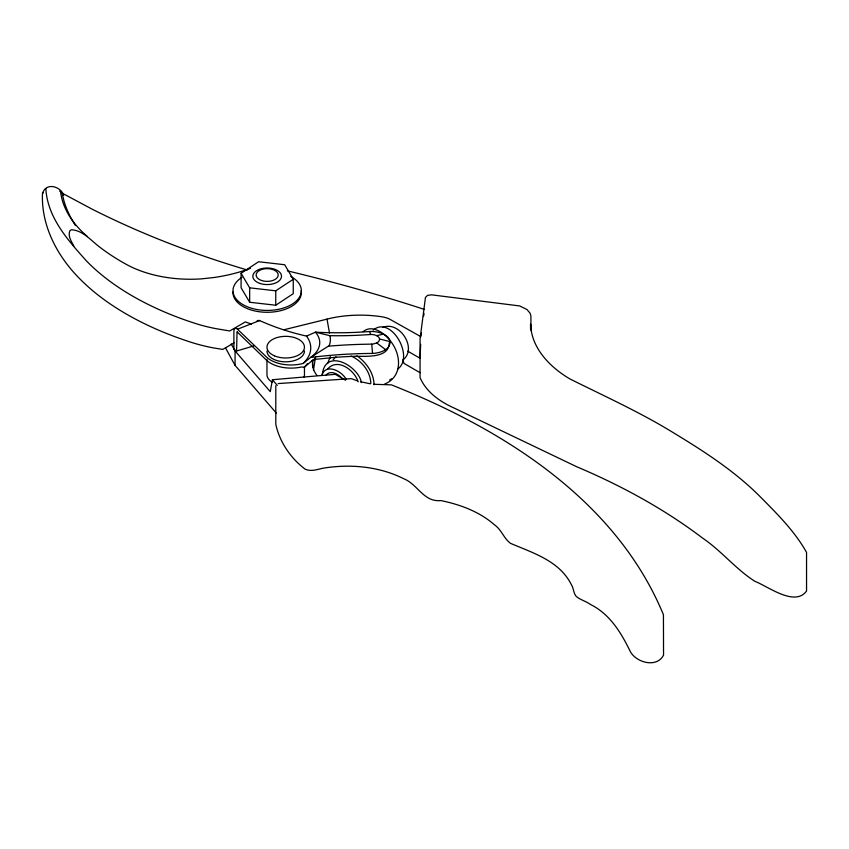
<?xml version="1.0" encoding="UTF-8"?>
<svg xmlns="http://www.w3.org/2000/svg" width="849" height="849" viewBox="0 0 849 849"><rect width="100%" height="100%" fill="white"/><g stroke="black" fill="none" stroke-linecap="round" stroke-linejoin="round"><path stroke-width="1.27" d="M420.669 344.333L420.064 358.267L407.732 351.157M322.387 373.953C325.613 347.846 358.458 365.77 361.419 382.612M421.157 335.429L421.497 332.84M423.693 315.966L424.022 313.366M313.472 370.026L315.266 358.734M345.575 380.246L335.313 374.335L272.423 379.726L270.279 391.665L235.067 350.955L231.257 343.983M327.587 363.563L330.357 356.569M237.37 332.118L266.788 360.454A28.855 16.662 0 0 0 301.533 366.98L304.303 367.277L311.657 361.037L314.873 359.371L315.679 356.856A300.111 173.27 0 0 1 372.552 353.428C379.535 353.099 390.126 350.223 390.137 341.648A19.049 10.995 0 0 0 369.729 331.503A238.102 137.464 0 0 1 315.425 332.171A222.311 66.36 -36 0 1 306.489 336.087A178.375 102.984 0 0 1 266.957 323.681L258.796 320.306L256.547 321.346M321.76 375.279C325.793 362.82 342.168 371.172 346.243 379.492M315.679 356.856L310.585 357.471L329.274 345.564A51.067 29.482 0 0 0 330.187 337.117L329.858 335.673L315.425 332.171A40.455 23.358 0 0 1 310.585 357.471L303.114 363.468A28.855 16.662 0 0 1 266.788 357.323L237.487 329.21A6.994 2.94 70.8 0 0 233.889 331.46L233.889 349.448L236.595 351.019L254.01 345.851M234.037 342.879L222.714 349.417L213.587 347.931A127.966 73.884 0 0 1 190.929 342.232A292.205 168.707 0 0 1 106.963 301.671A285.699 164.95 0 0 1 78.607 277.602C56.894 255.39 41.208 225.431 42.45 193.742C45.697 182.004 60.417 186.069 63.728 195.217M42.45 193.742L43.257 192.596M307.349 363.701L304.303 367.277M325.804 375.46C330.282 369.23 339.122 374.313 342.614 379.11M373.146 330.144C390.922 314.947 414.853 356.856 397.672 369.135M327.841 368.774C337.86 357.578 354.723 370.472 358.161 381.827M333.169 359.658L335.971 356.782M363.149 331.662C371.469 324.445 383.154 332.256 388.884 339.207M403.519 359.53C417.368 347.612 399.041 320.54 383.037 327.385M384.629 384.066C403.583 376.383 401.015 352.94 389.627 340.046M315.595 358.342L311.657 361.037L314.777 359.085M241.084 273.304L258.584 261.747L284.68 264.729L293.255 279.257L293.255 293.669L275.755 305.226L249.659 302.255L241.084 287.726L241.084 273.304L249.659 287.832L249.659 302.255M249.659 287.832L275.755 290.814L293.255 279.257M389.627 379.981L391.835 378.739M329.858 335.673L333.36 335.726A248.704 143.587 0 0 0 361.748 335.058L371.618 334.464A8.426 4.861 0 0 1 379.142 340.842L378.728 341.436A8.426 4.861 0 0 1 376.744 342.954L372.86 344.078L367.076 344.216A310.713 179.383 0 0 0 340.194 345.299L329.041 346.084M237.487 329.21L259.677 320.561M278.132 383.568L351.263 378.643L357.27 380.798M284.203 329.699L331.259 318.088A84.136 48.573 0 0 1 381.933 316.794A19.612 11.324 0 0 1 391.357 320.105L420.987 336.724M376.638 335.642L383.568 334.135M314.873 359.371L330.303 357.864M356.24 356.347C366.322 356.145 389.054 358.267 389.256 342.985M373.804 384.279L391.378 384.852C502.587 429 615.928 499.7 663.43 614.729L663.547 655.152C656.914 668.046 636.973 662.952 630.478 651.905C621.298 632.983 610.081 614.167 590.288 604.35C585.863 601.145 580.207 599.882 576.078 596.295C573.255 592.867 573.712 587.805 571.112 584.165C559.12 560.743 532.854 552.901 510.493 543.339C503.86 538.489 501.526 529.744 494.659 524.958C479.621 511.735 460.275 504.55 440.886 500.581C423.492 502.332 417.867 484.28 403.625 478.677C378.941 466.303 350.17 463.819 323.151 468.192C317.377 469.412 311.01 471.864 305.237 469.221C290.793 458.375 279.597 442.117 275.798 424.309L275.798 385.669M370.366 383.812L360.422 381.71M379.535 338.963L390.137 341.648M424.532 309.471L415.67 306.595A1259.545 727.19 0 0 0 287.333 270.831M251.41 324.053L245.35 321.93L229.718 330.961L216.293 328.712A119.497 68.992 0 0 1 195.132 323.373A283.258 163.539 0 0 1 113.777 284.075A277.198 160.037 0 0 1 86.248 260.717C67.973 240.246 47.565 217.662 45.846 188.775M351.072 356.039C361.791 360.74 370.525 371.544 370.811 383.515M59.706 191.099A10.432 6.028 0 0 1 62.094 193.126L91.575 208.875A765.671 442.053 0 0 0 247.314 270.014M420.064 372.69L403.901 363.361L402.978 359.498M250.508 268.326A120.696 69.682 0 0 1 214.213 277.474L201.882 278.833A92.637 53.487 0 0 1 126.713 264.601A239.503 138.27 0 0 1 98.824 246.401C90.546 240.034 82.48 230.143 71.274 229.782L69.915 230.716C67.549 235.98 71.507 241.551 73.863 246.083M357.089 355.922C366.365 362.491 373.836 373.051 374.059 384.724M376.744 342.954L385.573 349.639M87.447 236.553C73.704 224.911 62.285 209.119 60.481 190.749M272.423 379.726L277.305 385.372M225.558 347.963L235.067 365.367L276.307 413.049M369.729 331.503L370.44 334.474M62.094 193.126L63.951 200.863A230.546 133.102 0 0 0 75.508 225.59M327.014 319.065L329.476 333.063M371.724 344.174L372.552 353.428M530.912 330.176L530.912 316.008L530.126 313.26L526.964 309.524L519.694 305.948L431.663 294.847L427.567 295.356L425.455 297.447L420.064 338.953L420.064 377.593C426.294 392.312 440.323 401.906 454.459 408.189L576.63 466.706C621.224 485.564 664.13 508.891 702.749 538.202C721.501 550.916 735.754 569.106 754.814 581.278C768.101 586.415 794.919 607.131 806.55 591.031L806.55 552.391C794.558 530.827 776.018 512.69 758.592 495.116C733.663 470.505 704.129 451.381 674.308 433.298C640.889 412.614 605.029 396.451 569.955 378.972C550.184 367.352 531.389 348.377 530.551 324.148L530.551 329.295M312.676 367.192L312.676 360.634A51.12 29.513 0 0 0 316.91 375.364M304.462 366.927L304.462 374.642A18.752 10.825 0 0 1 303.9 377.338M275.755 290.814L275.755 305.226M266.957 359.329L266.957 374.759A18.752 10.825 0 0 0 272.115 382.156M236.595 351.019L237.041 331.747A3.566 0.785 81.2 0 1 237.37 332.097M235.067 350.955L235.067 365.367M301.193 290.634A34.183 19.739 0 0 1 268.337 312.273A34.183 19.739 0 0 1 232.997 291.982M290.761 276.413A34.183 19.739 0 0 1 292.077 304.218A34.183 19.739 0 0 1 243.928 305.173A34.183 19.739 0 0 1 241.944 277.379M304.462 350.934A18.752 10.825 0 0 1 285.816 361.823A18.752 10.825 0 0 1 266.957 351.062M306.489 336.087A51.418 29.683 0 0 1 303.114 363.468M330.272 357.737A299.708 173.132 0.1 0 1 356.23 356.23M261.651 280.531A11.037 6.378 0 0 0 278.207 275.012A11.037 6.378 0 0 0 261.651 269.494A11.037 6.378 0 0 0 261.651 280.531M259.996 283.449A14.337 8.278 0 0 0 281.507 276.286A14.337 8.278 0 0 0 259.996 269.112A14.337 8.278 0 0 0 259.996 283.449M274.46 355.827A18.752 10.825 0 0 0 304.324 348.461A18.752 10.825 0 0 0 278.345 337.212A18.752 10.825 0 0 0 274.46 355.827"/></g></svg>
